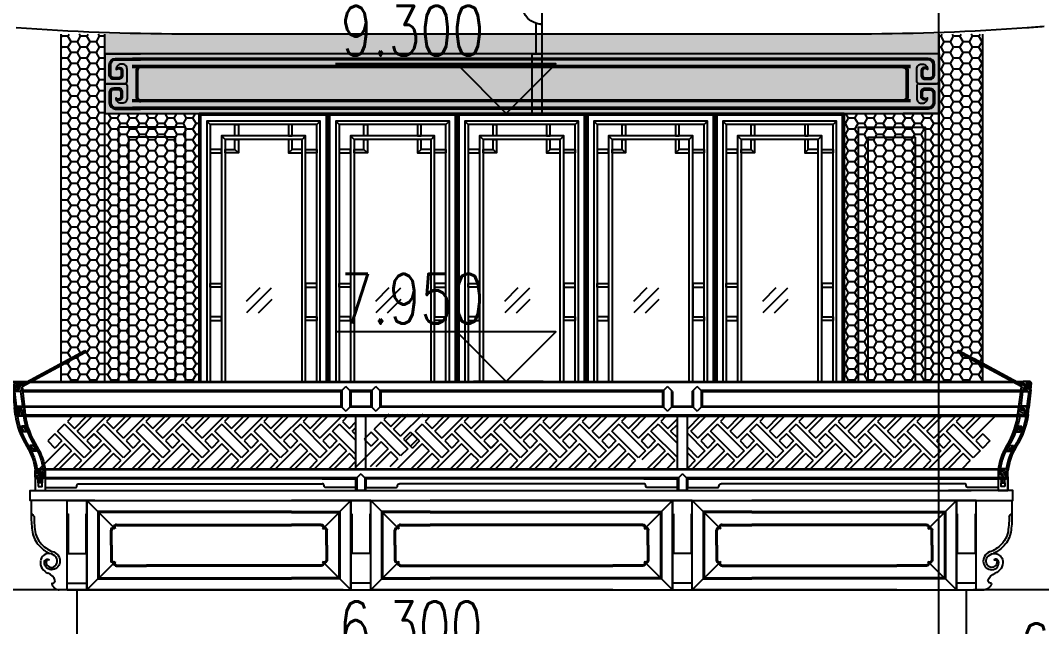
# Model space of a CAD drawing. Extents: x 296441 to 853063, y 459050 to 1117990.
# Drawn here: x 615474 to 620618, y 1089633 to 1092687 of the extents above; entities that cross this region are included whole.
import ezdxf
from ezdxf.xclip import XClip

# ---------------------------------------------------------------- set-up
doc = ezdxf.new("R2010")
doc.units = 0
doc.header["$LTSCALE"] = 1000
doc.header["$XCLIPFRAME"] = 0
doc.linetypes.add('CENTER-1', pattern=[10, 6.25, -1.25, 1.25, -1.25])
doc.linetypes.add('CENTER2', pattern=[28.575, 19.05, -3.175, 3.175, -3.175])
for name, color, linetype in [('00-景观-剖', 6, 'Continuous'), ('95', 95, 'Continuous'), ('E1-TEXT-S-MI$0$A-ANNO-LEVL-TEXT', 255, 'Continuous'), ('E2-E3-ELEV-S$0$A-ELEV-THIN-GRAY', 252, 'Continuous'), ('G-ELEV-S$0$A-ELEV-HEVY', 2, 'Continuous'), ('G-ELEV-S$0$A-ELEV-MEDM', 4, 'Continuous'), ('G-ELEV-S$0$A-ELEV-MEDM-HEVY', 2, 'Continuous'), ('G-ELEV-S$0$A-ELEV-THIN', 144, 'Continuous'), ('G-ELEV-S$0$A-ELEV-THIN-GRAY', 252, 'Continuous'), ('G-ELEV-S$0$A-SECT-PATT', 251, 'Continuous'), ('G-ELEV-S$0$A-SECT-WOOD', 17, 'Continuous'), ('G-ELEV-S$0$LPM540255$0$A-ELEV-MEDM', 4, 'Continuous'), ('G-ELEV-S$0$LPM540255$0$A-ELEV-THIN', 144, 'Continuous'), ('G-ELEV-S$0$LPM540255$0$A-ELEV-THIN-GRAY', 252, 'Continuous'), ('G-ELEV-S$0$LPM540255$0$A-WALL', 1, 'Continuous'), ('G-ELEV-S$0$！！！修改标记', 2, 'Continuous'), ('G-ELEV-S-TEXT$0$A-ANNO-LEVL', 3, 'Continuous'), ('G-ELEV-S-TEXT$0$A-ANNO-LEVL-TEXT', 255, 'Continuous'), ('G-GRID', 8, 'CENTER2'), ('G-XREF', 2, 'Continuous'), ('ZT1_通用--填充---PM、LM、DY、JD', 8, 'Continuous'), ('主框线', 4, 'Continuous'), ('副框内口线', 6, 'Continuous'), ('花格栅', 6, 'Continuous'), ('铝合金花格条', 5, 'Continuous')]:
    doc.layers.add(name, color=color, linetype=linetype)
doc.styles.add('E1-TEXT-S-MI$0$GOA_01_thin_0.75', font='romans.shx', dxfattribs={"width": 0.75, "bigfont": 'hzdx.shx'})
doc.styles.add('G-ELEV-S-TEXT$0$GOA_01_thin_0.75', font='romans.shx', dxfattribs={"width": 0.75, "bigfont": 'hzdx.shx'})
pattern_1 = [(45, (-1061828.83, -137800.72), (7e-15, 113.137085), [4, -76]), (45, (-1061874.09, -137834.66), (7e-15, 113.137085), [8, -72]), (45, (-1061840.15, -137795.06), (7e-15, 113.137085), [4, -76]), (45, (-1061879.745, -137823.345), (7e-15, 113.137085), [4, -76]), (45, (-1061848.63, -137786.576), (7e-15, 113.137085), [4, -76]), (45, (-1061882.57, -137814.86), (7e-15, 113.137085), [4, -76]), (45, (-1061854.29, -137780.92), (7e-15, 113.137085), [4, -76]), (45, (-1061891.06, -137806.375), (7e-15, 113.137085), [4, -44, 4, -28]), (45, (-1061896.715, -137800.72), (7e-15, 113.137085), [8, -40, 4, -28]), (45, (-1061908.03, -137795.06), (7e-15, 113.137085), [4, -12, 4, -32, 4, -24]), (45, (-1061916.514, -137792.23), (7e-15, 113.137085), [4, -16, 8, -52]), (45, (-1061882.57, -137752.634), (7e-15, 113.137085), [4, -76]), (45, (-1061922.17, -137786.576), (7e-15, 113.137085), [4, -20, 4, -52]), (90, (-1061874.09, -137845.97), (-56.5685425, 56.5685425), [11.31368, -101.823405]), (90, (-1061826.004, -137797.89), (-56.5685425, 56.5685425), [22.627416, -90.509669]), (90, (-1061854.29, -137769.605), (-56.5685425, 56.5685425), [5.6568, -107.480285]), (90, (-1061908.03, -137812.03), (-56.5685425, 56.5685425), [16.97056, -96.166525]), (90, (-1061859.946, -137763.95), (-56.5685425, 56.5685425), [28.284272, -84.852813]), (90, (-1061868.43, -137755.463), (-56.5685425, 56.5685425), [16.97056, -96.166525]), (0, (-1061885.4, -137761.12), (56.5685425, 56.5685425), [5.6568, -107.480285]), (0, (-1061859.946, -137826.174), (56.5685425, 56.5685425), [11.31368, -101.823405]), (0, (-1061879.745, -137800.72), (56.5685425, 56.5685425), [11.31368, -101.823405]), (0, (-1061851.46, -137795.06), (56.5685425, 56.5685425), [11.31368, -101.823405]), (0, (-1061876.916, -137775.26), (56.5685425, 56.5685425), [11.31368, -101.823405]), (0, (-1061879.745, -137766.777), (56.5685425, 56.5685425), [16.97056, -96.166525]), (0, (-1061859.946, -137814.86), (56.5685425, 56.5685425), [16.97056, -96.166525]), (0, (-1061854.29, -137803.546), (56.5685425, 56.5685425), [16.97056, -96.166525]), (0, (-1061882.573, -137792.23), (56.5685425, 56.5685425), [16.97056, -96.166525]), (0, (-1061879.745, -137783.747), (56.5685425, 56.5685425), [16.97056, -96.166525]), (71.5650512, (-1061882.573, -137831.83), (56.5685425, 56.5685425), [8.944271, -169.9411664]), (71.5650512, (-1061837.318, -137792.232), (56.5685425, 56.5685425), [35.777088, -143.10835]), (71.5650512, (-1061845.803, -137783.747), (56.5685425, 56.5685425), [35.777088, -143.10835]), (71.5650512, (-1061851.46, -137778.09), (56.5685425, 56.5685425), [35.77712, -53.6, 17.8888, -71.6195182]), (71.5650512, (-1061854.29, -137763.948), (56.5685425, 56.5685425), [8.944271, -169.9411664]), (71.5650512, (-1061925, -137795.06), (56.5685425, 56.5685425), [8.944271, -169.9411664]), (71.5650512, (-1061879.745, -137749.806), (56.5685425, 56.5685425), [17.888544, -160.996894]), (18.4349488, (-1061842.975, -137814.86), (56.5685425, 56.5685425), [17.888544, -160.996894]), (18.4349488, (-1061876.916, -137820.517), (56.5685425, 56.5685425), [17.888544, -160.996894]), (18.4349488, (-1061868.43, -137829.002), (56.5685425, 56.5685425), [8.944271, -169.940894]), (18.4349488, (-1061879.745, -137812.03), (56.5685425, 56.5685425), [26.832816, -152.052622]), (18.4349488, (-1061868.43, -137800.718), (56.5685425, 56.5685425), [17.888544, -160.996894]), (18.4349488, (-1061865.602, -137792.232), (56.5685425, 56.5685425), [17.888544, -160.996894]), (18.4349488, (-1061888.23, -137803.546), (56.5685425, 56.5685425), [8.944271, -169.940894]), (18.4349488, (-1061891.06, -137795.06), (56.5685425, 56.5685425), [8.944271, -169.940894]), (18.4349488, (-1061879.745, -137761.12), (56.5685425, 56.5685425), [8.944271, -169.940894]), (18.4349488, (-1061862.774, -137783.747), (56.5685425, 56.5685425), [8.944271, -169.940894]), (18.4349488, (-1061905.2, -137792.232), (56.5685425, 56.5685425), [26.832816, -152.052622]), (18.4349488, (-1061913.686, -137789.404), (56.5685425, 56.5685425), [17.888544, -160.996894]), (18.4349488, (-1061865.602, -137775.262), (56.5685425, 56.5685425), [8.944, -80.496, 8.944, -80.5014382]), (18.4349488, (-1061893.887, -137780.92), (56.5685425, 56.5685425), [17.888544, -160.996894]), (18.4349488, (-1061896.715, -137772.433), (56.5685425, 56.5685425), [17.888544, -160.996894]), (18.4349488, (-1061919.342, -137783.747), (56.5685425, 56.5685425), [17.888544, -160.996894]), (18.4349488, (-1061902.372, -137766.777), (56.5685425, 56.5685425), [17.888544, -160.996894])]

# ---------------------------------------------------------------- blocks, each defined once
blk = doc.blocks.new('G-ELEV-S$0$LPM540255$0$回纹头1A-E')
at = {"layer": 'G-ELEV-S$0$LPM540255$0$A-ELEV-MEDM'}
for p, q in [((0, 0), (120, 0)), ((0, 0), (0, -200)), ((0, -200), (120, -200))]:
    blk.add_line(p, q, dxfattribs=at)
at = {"layer": 'G-ELEV-S$0$LPM540255$0$A-ELEV-THIN'}
for points in [[(0, -92, 0.414214), (8, -100), (67, -100), (8, -100), (67, -100, 0.414214), (75, -92), (75, -50.4, 0.414214), (59, -34.4), (55, -34.4, 0.427294), (38.5, -52.4, -0.596512), (55, -56), (55, -72, -0.414214), (47, -80), (31, -80, -0.344543), (20, -72), (20, -36, -0.414213), (36, -20), (120, -20)], [(121, -45, 0.414214), (110, -56), (110, -144, 0.414214), (121, -155, 0.414214)], [(0, -108, -0.414214), (8, -100), (67, -100), (8, -100), (67, -100, -0.414214), (75, -108), (75, -149.6, -0.414214), (59, -165.6), (55, -165.6, -0.427294), (38.5, -147.6, 0.596512), (55, -144), (55, -128, 0.414214), (47, -120), (31, -120, 0.344543), (20, -128), (20, -164, 0.414213), (36, -180), (120, -180)]]:
    blk.add_lwpolyline(points, format="xyb", dxfattribs=at)
at = {"layer": 'G-ELEV-S$0$LPM540255$0$A-ELEV-THIN-GRAY'}
for points in [[(38.5, -51.3, -0.720193), (60, -55.4), (60, -72, -0.414214), (47, -85), (31, -85, -0.369393), (15, -72), (15, -36, -0.414213), (36, -15), (120, -15)], [(121, -40, 0.414214), (105, -56), (105, -144, 0.414214), (121, -160)], [(38.5, -148.7, 0.720193), (60, -144.6), (60, -128, 0.414214), (47, -115), (31, -115, 0.369393), (15, -128), (15, -164, 0.414213), (36, -185), (120, -185)]]:
    blk.add_lwpolyline(points, format="xyb", dxfattribs=at)
blk = doc.blocks.new('G-ELEV-S$0$木牛腿1-E2')
at = {"layer": 'G-ELEV-S$0$A-ELEV-MEDM'}
blk.add_lwpolyline([(0, 450), (100, 450), (100, 0), (0, 0)], close=True, dxfattribs=at)
at = {"layer": 'G-ELEV-S$0$A-ELEV-THIN'}
for p, q in [((0, 382.6), (5, 382.6)), ((5, 382.6), (5, 183)), ((100, 382.6), (95, 382.6)), ((95, 382.6), (95, 183)), ((0, 183), (100, 183)), ((0, 33), (100, 33))]:
    blk.add_line(p, q, dxfattribs=at)
blk = doc.blocks.new('G-ELEV-S$0$花饰1-E')
at = {"layer": 'G-ELEV-S$0$A-ELEV-THIN'}
for p, q in [((-166, 265), (-55.1, 154.1)), ((-19.8, 189.5), (-95.3, 265)), ((-5.6, 203.6), (-67, 265)), ((3.7, 265), (29.7, 239)), ((43.8, 224.9), (-90.5, 90.5)), ((29.7, 239), (-5.6, 203.6)), ((43.8, 224.9), (79.2, 189.5)), ((-104.6, 175.4), (-140, 140)), ((-104.6, 175.4), (-69.3, 140)), ((-55.1, 55.1), (79.2, 189.5)), ((-19.8, 189.5), (-55.1, 154.1)), ((58, 140), (93.3, 175.4)), ((93.3, 175.4), (128.7, 140)), ((-140, 140), (-104.6, 104.6)), ((-69.3, 140), (-104.6, 104.6)), ((8.5, 90.5), (43.8, 125.9)), ((43.8, 125.9), (169.7, 0)), ((58, 140), (93.3, 104.6)), ((128.7, 140), (93.3, 104.6)), ((-90.5, 90.5), (-55.1, 55.1)), ((-41, 41), (-5.6, 76.4)), ((-5.6, 76.4), (70.7, 0)), ((8.5, 90.5), (99, 0)), ((-41, 41), (0, 0))]:
    blk.add_line(p, q, dxfattribs=at)
blk = doc.blocks.new('G-ELEV-S$0$芽头1-E')
at = {"layer": 'G-ELEV-S$0$A-ELEV-THIN'}
blk.add_lwpolyline([(170, 50), (0, 50), (0, 5), (150, 5, 0.414214), (160, 15, -0.414214), (170, 25)], format="xyb", dxfattribs=at)
blk = doc.blocks.new('G-ELEV-S$0$结子2-E1')
at = {"layer": 'G-ELEV-S$0$A-ELEV-MEDM'}
for p, q in [((-25, 100), (-25, 25)), ((25, 100), (25, 25))]:
    blk.add_line(p, q, dxfattribs=at)
at = {"layer": 'G-ELEV-S$0$A-ELEV-THIN-GRAY', "color": 8}
for p, q in [((-25, 100), (0, 125)), ((-20, 105), (-20, 20)), ((25, 100), (0, 125)), ((20, 105), (20, 20)), ((-25, 25), (0, 0)), ((25, 25), (0, 0))]:
    blk.add_line(p, q, dxfattribs=at)
blk = doc.blocks.new('G-ELEV-S$0$小脚1-E1')
at = {"layer": 'G-ELEV-S$0$A-ELEV-MEDM'}
for p, q in [((-25, -85), (-25, -25)), ((25, -85), (25, -25)), ((-25, -85), (25, -85))]:
    blk.add_line(p, q, dxfattribs=at)
at = {"layer": 'G-ELEV-S$0$A-ELEV-THIN-GRAY', "ltscale": 0.1}
for p, q in [((0, 0), (-25, -25)), ((0, 0), (25, -25)), ((-20, -20), (-20, -85)), ((20, -20), (20, -85))]:
    blk.add_line(p, q, dxfattribs=at)
blk = doc.blocks.new('G-ELEV-S$0$镶板450-E')
at = {"layer": 'G-ELEV-S$0$A-ELEV-MEDM'}
blk.add_lwpolyline([(300, 0), (0, 0), (0, 450), (300, 450)], dxfattribs=at)
at = {"layer": 'G-ELEV-S$0$A-ELEV-THIN'}
blk.add_lwpolyline([(300, 390), (60, 390), (60, 60), (300, 60)], dxfattribs=at)
at = {"layer": 'G-ELEV-S$0$A-ELEV-THIN', "ltscale": 0.1}
for points in [[(150, 325), (300, 325)], [(125, 225), (125, 300)], [(125, 225), (125, 150)], [(150, 125), (300, 125)]]:
    blk.add_lwpolyline(points, dxfattribs=at)
for centre, start, end in [((135.5, 299.6), 43.2913, 177.9571), ((150.3, 314.5), 91.7994, 226.9566), ((135.5, 150.4), 182.0429, 316.7087), ((150.3, 135.5), 133.0434, 268.2006)]:
    blk.add_arc(centre, 10.5, start, end, dxfattribs=at)
at = {"layer": 'G-ELEV-S$0$A-ELEV-THIN-GRAY', "ltscale": 0.1}
for p, q in [((135, 315), (0, 450)), ((135, 135), (0, 0))]:
    blk.add_line(p, q, dxfattribs=at)
for points in [[(300, 395), (55, 395), (55, 55), (300, 55)], [(150, 330), (300, 330)], [(120, 225), (120, 300)], [(120, 225), (120, 150)], [(150, 120), (300, 120)]]:
    blk.add_lwpolyline(points, dxfattribs=at)
for centre, start, end in [((135, 300), 90, 180), ((150, 315), 90, 180), ((135, 150), 180, 270), ((150, 135), 180, 270)]:
    blk.add_arc(centre, 15, start, end, dxfattribs=at)
blk = doc.blocks.new('G-ELEV-S$0$木牛腿1-E1')
at = {"layer": 'G-ELEV-S$0$A-ELEV-MEDM'}
for p, q in [((-7061.3, -100), (-7061.3, -188.2)), ((-7061.3, -100), (-7061.3, -183.7)), ((-6851.3, -100), (-7061.3, -100)), ((-6851.3, -550), (-6851.3, -100)), ((-7061.3, -167.4), (-7061.3, -167.4)), ((-6851.3, -550), (-6921.3, -550)), ((-6851.3, -550), (-6851.3, -550))]:
    blk.add_line(p, q, dxfattribs=at)
for centre, radius, start, end in [((-6666.3, -190.6), 395, 179.6459, 191.6372), ((-6910, -227.7), 149.5, 196.5578, 225.1977), ((-6910.1, -234.9), 144.4, 223.2207, 245.8458), ((-6957.2, -410.9), 58.6, 173.8547, 250.5784), ((-6971, -411.7), 45.1, 87.7087, 170.9062), ((-6994.8, -519.6), 56.4, 15.8434, 71.3549), ((-6957.2, -500.3), 17.2, 264.1152, 346.871), ((-6916.5, -506.4), 43.9, 194.5171, 263.6929)]:
    blk.add_arc(centre, radius, start, end, dxfattribs=at)
at = {"layer": 'G-ELEV-S$0$A-ELEV-THIN-GRAY'}
for points in [[(-7047.6, -181), (-7047.6, -180.9, 0.045546), (-7039.8, -267.1, 0.097102), (-7015.3, -313.2, 0.132336), (-6956.2, -356.5, 0.076381)], [(-6956.2, -356.5, -0.355172), (-6917, -405.9, -0.371242), (-6952.2, -447.5, -0.520724), (-6994.6, -410.5, -0.601047), (-6971.2, -398.3, 0.447552), (-6986.3, -408.1, 0.457914), (-6955.2, -436.7, 0.505938), (-6936.1, -385.8, 0.175527), (-6969.2, -366.6, 0.232503)]]:
    blk.add_lwpolyline(points, format="xyb", dxfattribs=at)
blk.add_arc((-7067.7, -187.6), 21.2, 18.1847, 72.6099, dxfattribs=at)
blk = doc.blocks.new('G-ELEV-S$0$美人靠550-S')
at = {"layer": 'G-ELEV-S$0$A-SECT-PATT'}
h = blk.add_hatch(dxfattribs=at)
h.set_pattern_fill('木纹01,_O', color=256, scale=20, angle=45)
h.set_pattern_definition(pattern_1)
h.paths.add_polyline_path([(-125.5, 391.7, 0.440455), (-120.6, 388, 0.387362), (-116.1, 383.9), (-84.2, 383.9, 0.387362), (-79.7, 388, 0.439113), (-74.9, 391.7), (-78.3, 426.2, 0.396874), (-83.9, 429.5, 0.281838), (-86.4, 433.5, 0.173664), (-89.4, 433.9), (-89.4, 433.9), (-120, 433.9, 0.509188), (-123.4, 429.4, 0.370651), (-128.9, 426.3)])
h = blk.add_hatch(dxfattribs=at)
h.set_pattern_fill('木纹01,_O', color=256, scale=20, angle=45)
h.set_pattern_definition([(45, (-1061828.83, -137815.72), (7e-15, 113.137085), [4, -76]), (45, (-1061874.09, -137849.66), (7e-15, 113.137085), [8, -72]), (45, (-1061840.15, -137810.06), (7e-15, 113.137085), [4, -76]), (45, (-1061879.745, -137838.345), (7e-15, 113.137085), [4, -76]), (45, (-1061848.63, -137801.576), (7e-15, 113.137085), [4, -76]), (45, (-1061882.57, -137829.86), (7e-15, 113.137085), [4, -76]), (45, (-1061854.29, -137795.92), (7e-15, 113.137085), [4, -76]), (45, (-1061891.06, -137821.375), (7e-15, 113.137085), [4, -44, 4, -28]), (45, (-1061896.715, -137815.72), (7e-15, 113.137085), [8, -40, 4, -28]), (45, (-1061908.03, -137810.06), (7e-15, 113.137085), [4, -12, 4, -32, 4, -24]), (45, (-1061916.514, -137807.23), (7e-15, 113.137085), [4, -16, 8, -52]), (45, (-1061882.57, -137767.634), (7e-15, 113.137085), [4, -76]), (45, (-1061922.17, -137801.576), (7e-15, 113.137085), [4, -20, 4, -52]), (90, (-1061874.09, -137860.97), (-56.5685425, 56.5685425), [11.31368, -101.823405]), (90, (-1061826.004, -137812.89), (-56.5685425, 56.5685425), [22.627416, -90.509669]), (90, (-1061854.29, -137784.605), (-56.5685425, 56.5685425), [5.6568, -107.480285]), (90, (-1061908.03, -137827.03), (-56.5685425, 56.5685425), [16.97056, -96.166525]), (90, (-1061859.946, -137778.95), (-56.5685425, 56.5685425), [28.284272, -84.852813]), (90, (-1061868.43, -137770.463), (-56.5685425, 56.5685425), [16.97056, -96.166525]), (0, (-1061885.4, -137776.12), (56.5685425, 56.5685425), [5.6568, -107.480285]), (0, (-1061859.946, -137841.174), (56.5685425, 56.5685425), [11.31368, -101.823405]), (0, (-1061879.745, -137815.72), (56.5685425, 56.5685425), [11.31368, -101.823405]), (0, (-1061851.46, -137810.06), (56.5685425, 56.5685425), [11.31368, -101.823405]), (0, (-1061876.916, -137790.26), (56.5685425, 56.5685425), [11.31368, -101.823405]), (0, (-1061879.745, -137781.777), (56.5685425, 56.5685425), [16.97056, -96.166525]), (0, (-1061859.946, -137829.86), (56.5685425, 56.5685425), [16.97056, -96.166525]), (0, (-1061854.29, -137818.546), (56.5685425, 56.5685425), [16.97056, -96.166525]), (0, (-1061882.573, -137807.23), (56.5685425, 56.5685425), [16.97056, -96.166525]), (0, (-1061879.745, -137798.747), (56.5685425, 56.5685425), [16.97056, -96.166525]), (71.5650512, (-1061882.573, -137846.83), (56.5685425, 56.5685425), [8.944271, -169.9411664]), (71.5650512, (-1061837.318, -137807.232), (56.5685425, 56.5685425), [35.777088, -143.10835]), (71.5650512, (-1061845.803, -137798.747), (56.5685425, 56.5685425), [35.777088, -143.10835]), (71.5650512, (-1061851.46, -137793.09), (56.5685425, 56.5685425), [35.77712, -53.6, 17.8888, -71.6195182]), (71.5650512, (-1061854.29, -137778.948), (56.5685425, 56.5685425), [8.944271, -169.9411664]), (71.5650512, (-1061925, -137810.06), (56.5685425, 56.5685425), [8.944271, -169.9411664]), (71.5650512, (-1061879.745, -137764.806), (56.5685425, 56.5685425), [17.888544, -160.996894]), (18.4349488, (-1061842.975, -137829.86), (56.5685425, 56.5685425), [17.888544, -160.996894]), (18.4349488, (-1061876.916, -137835.517), (56.5685425, 56.5685425), [17.888544, -160.996894]), (18.4349488, (-1061868.43, -137844.002), (56.5685425, 56.5685425), [8.944271, -169.940894]), (18.4349488, (-1061879.745, -137827.03), (56.5685425, 56.5685425), [26.832816, -152.052622]), (18.4349488, (-1061868.43, -137815.718), (56.5685425, 56.5685425), [17.888544, -160.996894]), (18.4349488, (-1061865.602, -137807.232), (56.5685425, 56.5685425), [17.888544, -160.996894]), (18.4349488, (-1061888.23, -137818.546), (56.5685425, 56.5685425), [8.944271, -169.940894]), (18.4349488, (-1061891.06, -137810.06), (56.5685425, 56.5685425), [8.944271, -169.940894]), (18.4349488, (-1061879.745, -137776.12), (56.5685425, 56.5685425), [8.944271, -169.940894]), (18.4349488, (-1061862.774, -137798.747), (56.5685425, 56.5685425), [8.944271, -169.940894]), (18.4349488, (-1061905.2, -137807.232), (56.5685425, 56.5685425), [26.832816, -152.052622]), (18.4349488, (-1061913.686, -137804.404), (56.5685425, 56.5685425), [17.888544, -160.996894]), (18.4349488, (-1061865.602, -137790.262), (56.5685425, 56.5685425), [8.944, -80.496, 8.944, -80.5014382]), (18.4349488, (-1061893.887, -137795.92), (56.5685425, 56.5685425), [17.888544, -160.996894]), (18.4349488, (-1061896.715, -137787.433), (56.5685425, 56.5685425), [17.888544, -160.996894]), (18.4349488, (-1061919.342, -137798.747), (56.5685425, 56.5685425), [17.888544, -160.996894]), (18.4349488, (-1061902.372, -137781.777), (56.5685425, 56.5685425), [17.888544, -160.996894])])
edge = h.paths.add_edge_path()
edge.add_arc((-110, 299.6), 4.87, 78.6351, 159.9842, ccw=False)
edge.add_arc((-105.7, 305.4), 3.5, 89.6006, 197.5393, ccw=False)
edge.add_line((-105.7, 308.9), (-74.5, 308.9))
edge.add_arc((-74.1, 304.4), 4.52, 63.4349, 95.3983, ccw=False)
edge.add_arc((-74.1, 304.4), 4.52, 0.4755, 63.4349, ccw=False)
edge.add_arc((-68.5, 299.9), 4.74, 16.0219, 102.6093, ccw=False)
edge.add_line((-64, 301.2), (-60.5, 266.7))
edge.add_arc((-64.6, 267.1), 4.11, 259.3329, 354.1606, ccw=False)
edge.add_arc((-69.9, 263.5), 4.52, 270, 354.6979, ccw=False)
edge.add_line((-69.9, 258.9), (-101.8, 258.9))
edge.add_arc((-101.8, 263.5), 4.52, 185.3021, 270, ccw=False)
edge.add_arc((-107, 267.1), 4.11, 185.8394, 280.6671, ccw=False)
edge.add_line((-111.1, 266.7), (-114.6, 301.3))
h = blk.add_hatch(dxfattribs=at)
h.set_pattern_fill('木纹01,_O', color=256, scale=20, angle=45)
h.set_pattern_definition(pattern_1)
edge = h.paths.add_edge_path()
edge.add_arc((-5.1, -16.1), 5, 450, 540, ccw=False)
edge.add_arc((-0.1, -11.1), 5, 450, 540, ccw=False)
edge.add_line((-0.1, -6.1), (29.9, -6.1))
edge.add_arc((29.9, -11.1), 5, 360, 450, ccw=False)
edge.add_arc((34.9, -16.1), 5, 360, 450, ccw=False)
edge.add_line((39.9, -16.1), (39.9, -46.1))
edge.add_arc((34.9, -46.1), 5, 270, 360, ccw=False)
edge.add_arc((29.9, -51.1), 5, 270, 360, ccw=False)
edge.add_line((29.9, -56.1), (-0.1, -56.1))
edge.add_arc((-0.1, -51.1), 5, 180, 270, ccw=False)
edge.add_arc((-5.1, -46.1), 5, 180, 270, ccw=False)
edge.add_line((-10.1, -46.1), (-10.1, -16.1))
h = blk.add_hatch(dxfattribs=at)
h.set_pattern_fill('木纹01,_O', color=256, scale=20, angle=45)
h.set_pattern_definition(pattern_1)
h.paths.add_polyline_path([(4.9, -56.1), (24.9, -56.1), (24.9, -76.1), (4.9, -76.1)])
at = {"layer": 'G-ELEV-S$0$A-ELEV-MEDM', "ltscale": 10}
for p, q in [((-125.5, 391.7), (-114.6, 301.3)), ((-74.9, 391.7), (-64, 301.2)), ((-10, -46.1), (-10, -116.1)), ((39.9, -46.1), (39.9, -116.1)), ((-10, -116.1), (39.9, -116.1))]:
    blk.add_line(p, q, dxfattribs=at)
for points in [[(-111.1, 266.7, 0.109976), (-52.2, 105.8, -0.10801), (-10.1, -16.1, -0.092181)], [(-60.5, 266.7, 0.109976), (-1.6, 105.8, -0.112631), (39.9, -16.1, -0.092181)]]:
    blk.add_lwpolyline(points, format="xyb", dxfattribs=at)
at = {"layer": 'G-ELEV-S$0$A-ELEV-THIN'}
for p, q in [((-77.7, 419.2), (240, 590.6)), ((-76.6, 408.8), (240, 579.8))]:
    blk.add_line(p, q, dxfattribs=at)
at = {"layer": 'G-ELEV-S$0$A-ELEV-THIN', "ltscale": 10}
for p, q in [((-114.4, 383.9), (-105.7, 308.9)), ((-83.8, 383.9), (-75.1, 308.9))]:
    blk.add_line(p, q, dxfattribs=at)
at = {"layer": 'G-ELEV-S$0$A-ELEV-THIN'}
blk.add_lwpolyline([(240, 590.6, -0.630543), (240, 579.8, -0.083605)], format="xyb", dxfattribs=at)
at = {"layer": 'G-ELEV-S$0$A-ELEV-THIN', "ltscale": 10}
for points in [[(-100.1, 258.9, 0.105705), (-42.2, 105.8, -0.099714), (-1.4, -6.2, -0.099714)], [(-69.5, 259, 0.105713), (-11.6, 105.8, -0.103824), (28.7, -6.1, -0.103824)]]:
    blk.add_lwpolyline(points, format="xyb", dxfattribs=at)
at = {"layer": 'G-ELEV-S$0$A-ELEV-THIN'}
blk.add_lwpolyline([(4.9, -96.1), (24.9, -96.1), (24.9, -76.1), (4.9, -76.1)], close=True, dxfattribs=at)
at = {"layer": 'G-ELEV-S$0$A-SECT-PATT'}
for p, q in [((-77.2, 194.2), (-70.8, 209.2)), ((-77.2, 194.1), (-74.1, 209.2)), ((-35.1, 95.3), (-29.4, 111.4)), ((-35.1, 95.2), (-32.3, 111.4))]:
    blk.add_line(p, q, dxfattribs=at)
for centre, radius, start, end in [((-87, 171.1), 45, 40.3004, 57.8567), ((-87, 171.1), 25, 23.1242, 78.3193), ((-87, 171.1), 35, 16.2911, 66.9814), ((-43.9, 74.5), 31.5, 70.1911, 78.5317), ((-43.9, 74.5), 31.5, 16.2911, 66.9814), ((-49.4, 74.2), 46, 11.4758, 53.9272), ((-43.9, 74.5), 22.5, 23.1242, 69.5049)]:
    blk.add_arc(centre, radius, start, end, dxfattribs=at)
at = {"layer": 'G-ELEV-S$0$A-SECT-WOOD'}
for p, q in [((-59.2, 209.2), (-79.6, 209.2)), ((-52.8, 180.9), (-73.4, 180.9)), ((-17.4, 111.4), (-37.2, 111.4)), ((-4, 83.4), (-24.7, 83.4))]:
    blk.add_line(p, q, dxfattribs=at)
for points in [[(-129, 426.3, -0.370651), (-123.4, 429.4, -0.514327), (-120, 433.9), (-88.9, 433.9, -0.140378), (-86.4, 433.5, -0.281838), (-83.9, 429.5, -0.396874), (-78.3, 426.2), (-74.9, 391.7, -0.439113), (-79.7, 388, -0.353554), (-83.8, 383.9), (-116.2, 383.9, -0.387362), (-120.7, 388, -0.439113), (-125.5, 391.7)], [(-114.6, 301.3, -0.370651), (-109.1, 304.4, -0.509188), (-105.7, 308.9), (-74.5, 308.9, -0.140378), (-72.1, 308.5, -0.281838), (-69.6, 304.5, -0.396874), (-64, 301.2), (-60.5, 266.7, -0.439113), (-65.4, 263, -0.387362), (-69.9, 258.9), (-101.8, 258.9, -0.387362), (-106.3, 263, -0.439113), (-111.1, 266.7)], [(-10.1, -16.1, -0.414214), (-5.1, -11.1, -0.414214), (-0.1, -6.1), (29.9, -6.1, -0.414214), (34.9, -11.1, -0.414214), (39.9, -16.1), (39.9, -46.1, -0.414214), (34.9, -51.1, -0.414214), (29.9, -56.1), (-0.1, -56.1, -0.414214), (-5.1, -51.1, -0.414214), (-10.1, -46.1)]]:
    blk.add_lwpolyline(points, format="xyb", close=True, dxfattribs=at)
blk.add_lwpolyline([(4.9, -56.1), (24.9, -56.1), (24.9, -76.1), (4.9, -76.1)], close=True, dxfattribs=at)
for centre, radius, start, end in [((-59.7, 198.7), 22.5, 152.1448, 232.3517), ((-75.3, 190.7), 24.5, 336.6037, 49.1201), ((-11.1, 106.3), 26.6, 168.9729, 239.3662), ((-34.5, 86), 30.6, 355.089, 55.9396)]:
    blk.add_arc(centre, radius, start, end, dxfattribs=at)
blk = doc.blocks.new('G-ELEV-S$0$美人靠1-E')
at = {"layer": 'G-ELEV-S$0$A-ELEV-MEDM', "ltscale": 0.1}
blk.add_lwpolyline([(-115, 508), (-119, 542, -0.370651), (-113, 545, -0.499609), (-110, 550), (-79, 550, -0.140378), (-76, 550, -0.281838), (-74, 546, -0.396874), (-68, 542), (-65, 508), (-50, 398, 0.101584), (8, 222, -0.112631), (50, 100), (50, 0), (0, 0), (0, 100, 0.10801), (-42, 222, -0.101584), (-101, 398)], format="xyb", close=True, dxfattribs=at)
at = {"layer": 'G-ELEV-S$0$A-ELEV-THIN'}
for p, q in [((-68, 535), (170, 663.5)), ((-67, 525), (170, 652.3))]:
    blk.add_line(p, q, dxfattribs=at)
at = {"layer": 'G-ELEV-S$0$A-ELEV-THIN', "ltscale": 0.1}
blk.add_line((170, 663.5), (170, 652.3), dxfattribs=at)
blk = doc.blocks.new('G-ELEV-S$0$xieshan-1')
at = {"layer": 'G-ELEV-S$0$A-ELEV-MEDM-HEVY'}
blk.add_line((-598.2, -1890), (2821.8, -1890), dxfattribs=at)
for centre, start, end in [((-570.7, 10013.9), 265.42348, 265.83848), ((-571.1, 10013.9), 265.83848, 269.8694), ((2794.7, 10013.9), 270.1306, 274.16152)]:
    blk.add_arc(centre, 11903.9, start, end, dxfattribs=at)
blk = doc.blocks.new('20191016165059')
at = {"layer": '00-景观-剖', "ltscale": 0.04}
blk.add_lwpolyline([(-25, 435, -1), (-25, 635), (-25, 435)], format="xyb", dxfattribs=at)
at = {"layer": '00-景观-剖'}
blk.add_lwpolyline([(-25, 435), (-25, 285), (-55, 285), (-55, 439.6)], dxfattribs=at)
blk.add_lwpolyline([(-55, 439.6, 0.076321), (-25, 435)], format="xyb", dxfattribs=at)
blk.add_lwpolyline([(-75, -10), (-75, 280, -0.414214), (-70, 285), (-25, 285), (-25, -15), (-70, -15, -0.414214)], format="xyb", close=True, dxfattribs=at)
blk = doc.blocks.new('单层玻璃')
at = {"layer": '95'}
for p, q in [((-1.217, -0.085), (0.085, 1.217)), ((-1.183, -1.183), (1.183, 1.183)), ((-0.085, -1.217), (1.217, 0.085))]:
    blk.add_line(p, q, dxfattribs=at)
blk = doc.blocks.new('*U2006')
at = {"color": 8}
for p, q in [((56, -306), (39, -289)), ((594, -306), (611, -289)), ((56, -2094), (39, -2111)), ((594, -2094), (611, -2111))]:
    blk.add_line(p, q, dxfattribs=at)
at = {"color": 2, "ltscale": 250}
blk.add_lwpolyline([(56, -2094), (594, -2094), (594, -306), (56, -306)], close=True, dxfattribs=at)
at = {"layer": '主框线'}
blk.add_lwpolyline([(8, -2142), (642, -2142), (642, -258), (8, -258)], close=True, dxfattribs=at)
at = {"layer": '副框内口线', "linetype": 'CENTER-1', "ltscale": 40}
for points in [[(650, -2150), (0, -2150), (0, -250), (650, -250)], [(0, -2150), (650, -2150), (650, -250), (0, -250)]]:
    blk.add_lwpolyline(points, close=True, dxfattribs=at)
at = {"layer": '花格栅', "color": 6, "ltscale": 250}
blk.add_lwpolyline([(39, -2111), (611, -2111), (611, -289), (39, -289)], close=True, dxfattribs=at)
at = {"layer": '铝合金花格条'}
for p, q in [((113, -1125), (113, -1275)), ((537, -1125), (537, -1275))]:
    blk.add_line(p, q, dxfattribs=at)
for points in [[(181, -306), (199, -306), (199, -363), (181, -363)], [(469, -306), (451, -306), (451, -363), (469, -363)], [(113, -2037), (537, -2037), (537, -363), (113, -363)], [(131, -2019), (519, -2019), (519, -381), (131, -381)], [(56, -431), (56, -449), (113, -449), (113, -431)], [(594, -431), (594, -449), (537, -449), (537, -431)], [(113, -1125), (56, -1125), (56, -1107), (113, -1107)], [(537, -1125), (594, -1125), (594, -1107), (537, -1107)], [(113, -1275), (56, -1275), (56, -1293), (113, -1293)], [(537, -1275), (594, -1275), (594, -1293), (537, -1293)], [(56, -1969), (56, -1951), (113, -1951), (113, -1969)], [(594, -1969), (594, -1951), (537, -1951), (537, -1969)], [(181, -2094), (199, -2094), (199, -2037), (181, -2037)], [(469, -2094), (451, -2094), (451, -2037), (469, -2037)]]:
    blk.add_lwpolyline(points, close=True, dxfattribs=at)
for points in [[(131, -381), (113, -363)], [(199, -449), (181, -431), (181, -381), (199, -381), (199, -449), (131, -449), (131, -431), (181, -431)], [(451, -449), (469, -431), (469, -381), (451, -381), (451, -449), (519, -449), (519, -431), (469, -431)], [(519, -381), (537, -363)], [(199, -1951), (181, -1969), (181, -2019), (199, -2019), (199, -1951), (131, -1951), (131, -1969), (181, -1969)], [(451, -1951), (469, -1969), (469, -2019), (451, -2019), (451, -1951), (519, -1951), (519, -1969), (469, -1969)]]:
    blk.add_lwpolyline(points, dxfattribs=at)
at = {"layer": '铝合金花格条', "elevation": -0.1}
for points in [[(131, -2019), (113, -2037)], [(519, -2019), (537, -2037)]]:
    blk.add_lwpolyline(points, dxfattribs=at)
at = {"extrusion": (0, 0, -1), "xscale": -52.5, "yscale": 52.5, "zscale": -52.5}
blk.add_blockref('单层玻璃', (-303.7, -1190.5), dxfattribs=at)
blk = doc.blocks.new('20200327094425')
at = {"ltscale": 1000}
blk.add_lwpolyline([(0, -1900), (3250, -1900), (3250, 0), (0, 0)], close=True, dxfattribs=at)
for p in [(0, 250), (650, 250), (1300, 250), (1950, 250), (2600, 250)]:
    blk.add_blockref('*U2006', p, dxfattribs=at)
blk = doc.blocks.new('G-ELEV-S')
at = {"layer": 'ZT1_通用--填充---PM、LM、DY、JD', "ltscale": 1000}
h = blk.add_hatch(dxfattribs=at)
h.set_pattern_fill('HONEY', color=256, scale=20)
h.set_pattern_definition([(0, (620138.48, 1031950.239), (47.625, 27.4963), [31.75, -63.5]), (120, (620138.48, 1031950.239), (-47.6249943, 27.49630986), [31.75, -63.5]), (60, (620138.48, 1031950.239), (5.7e-06, 54.99260986), [-63.5, 31.75])])
h.paths.add_polyline_path([(-2.8, 7950), (-222.8, 7950), (-222.8, 9700), (-2.8, 9700)])
h = blk.add_hatch(dxfattribs=at)
h.set_pattern_fill('HONEY', color=256, scale=20)
h.set_pattern_definition([(0, (615858.48, 1033300.239), (47.625, 27.4963), [31.75, -63.5]), (120, (615858.48, 1033300.239), (-47.6249943, 27.49630986), [31.75, -63.5]), (60, (615858.48, 1033300.239), (5.7e-06, 54.99260986), [-63.5, 31.75])])
h.paths.add_polyline_path([(-2.8, 9300), (4200, 9300), (4200, 9700), (-2.8, 9700)])
h = blk.add_hatch(dxfattribs=at)
h.set_pattern_fill('HONEY', color=256, scale=20)
h.set_pattern_definition([(0, (615678.48, 1031950.239), (47.625, 27.4963), [31.75, -63.5]), (120, (615678.48, 1031950.239), (-47.6249943, 27.49630986), [31.75, -63.5]), (60, (615678.48, 1031950.239), (5.7e-06, 54.99260986), [-63.5, 31.75])])
h.paths.add_polyline_path([(4420, 9700), (4200, 9700), (4200, 7950), (4420, 7950)])
h = blk.add_hatch(dxfattribs=at)
h.set_pattern_fill('HONEY', color=256, scale=20)
h.set_pattern_definition([(0, (620048.48, 1031950.239), (47.625, 27.4963), [31.75, -63.5]), (120, (620048.48, 1031950.239), (-47.6249943, 27.49630986), [31.75, -63.5]), (60, (620048.48, 1031950.239), (5.7e-06, 54.99260986), [-63.5, 31.75])])
h.paths.add_polyline_path([(-2.8, 7950), (475, 7950), (475, 9300), (-2.8, 9300)])
h = blk.add_hatch(dxfattribs=at)
h.set_pattern_fill('HONEY', color=256, scale=20)
h.set_pattern_definition([(0, (615858.48, 1031950.239), (47.625, 27.4963), [31.75, -63.5]), (120, (615858.48, 1031950.239), (-47.6249943, 27.49630986), [31.75, -63.5]), (60, (615858.48, 1031950.239), (5.7e-06, 54.99260986), [-63.5, 31.75])])
h.paths.add_polyline_path([(4200, 7950), (3725, 7950), (3725, 9300), (4200, 9300)])
at = {"layer": 'E2-E3-ELEV-S$0$A-ELEV-THIN-GRAY', "ltscale": 0.1}
for points in [[(403.7, 7950), (403.7, 9231.5), (67.1, 9231.5), (67.1, 7950)], [(3793.5, 7950), (3793.5, 9231.5), (4130, 9231.5), (4130, 7950)], [(353.7, 7950), (353.7, 9181.5), (117.1, 9181.5), (117.1, 7950)], [(3843.5, 7950), (3843.5, 9181.5), (4080, 9181.5), (4080, 7950)]]:
    blk.add_lwpolyline(points, dxfattribs=at)
at = {"layer": 'G-ELEV-S$0$A-ELEV-HEVY'}
for p, q in [((1096.6, 9700), (3700, 9700)), ((-140, 6900), (-140, 4340)), ((4340, 6900), (4340, 4200))]:
    blk.add_line(p, q, dxfattribs=at)
at = {"layer": 'G-ELEV-S$0$A-ELEV-HEVY', "ltscale": 0.1}
for p, q in [((4390, 7400), (-165, 7400)), ((4390, 7350), (-190, 7350)), ((4390, 6900), (-190, 6900))]:
    blk.add_line(p, q, dxfattribs=at)
for points in [[(-50, 7350), (-50, 7350), (-375, 7350), (-375, 7400), (-50, 7400)], [(4250, 7350), (4250, 7350), (4575, 7350), (4575, 7400), (4250, 7400)]]:
    blk.add_lwpolyline(points, dxfattribs=at)
at = {"layer": 'G-ELEV-S$0$A-ELEV-MEDM'}
for p, q in [((-222.8, 7950), (-222.8, 9700)), ((-2.8, 7950), (-2.8, 9700)), ((4200, 7950), (4200, 9700)), ((4420.1, 7950), (4420.1, 9700)), ((-2.8, 9600), (4200, 9600)), ((4629, 7950), (-426, 7950)), ((1190, 7900), (-413.9, 7900)), ((1070, 7900), (970, 7900)), ((2810, 7900), (1390, 7900)), ((2960, 7900), (2860, 7900)), ((4614, 7900), (3010, 7900)), ((1190, 7825), (-403.7, 7825)), ((1340, 7825), (1240, 7825)), ((2810, 7825), (1390, 7825)), ((2960, 7825), (2860, 7825)), ((2960, 7825), (2860, 7825)), ((4604.9, 7825), (3010, 7825)), ((4599.4, 7775), (-396.7, 7775)), ((1265, 7510), (1265, 7775)), ((1315, 7510), (1315, 7775)), ((2885, 7510), (2885, 7775)), ((2935, 7510), (2935, 7775)), ((4501.3, 7510), (-301.3, 7510)), ((1265, 7460), (-300, 7460)), ((1315, 7460), (2885, 7460)), ((2935, 7460), (4500.1, 7460)), ((210, 7350), (940, 7350)), ((1640, 7350), (2560, 7350)), ((3990, 7350), (3260, 7350)), ((-50, 6900), (-160, 6900)), ((210, 6900), (940, 6900)), ((1640, 6900), (2560, 6900)), ((3990, 6900), (3260, 6900)), ((4250, 6900), (4360, 6900))]:
    blk.add_line(p, q, dxfattribs=at)
at = {"layer": 'G-ELEV-S$0$A-ELEV-THIN'}
for p, q in [((-130, 7460), (1095, 7460)), ((1485, 7460), (2715, 7460)), ((3105, 7460), (4330.1, 7460)), ((-130, 7435), (1095.1, 7435)), ((1485, 7435), (2715, 7435)), ((4330.1, 7435), (3105, 7435)), ((940, 7290), (210, 7290)), ((2560, 7290), (1640, 7290)), ((3260, 7290), (3990, 7290)), ((210, 6960), (940, 6960)), ((1640, 6960), (2560, 6960)), ((3990, 6960), (3260, 6960))]:
    blk.add_line(p, q, dxfattribs=at)
at = {"layer": 'G-ELEV-S$0$A-ELEV-THIN', "ltscale": 0.1}
for p, q in [((210, 7225), (940, 7225)), ((1640, 7225), (2560, 7225)), ((3990, 7225), (3260, 7225)), ((940, 7025), (210, 7025)), ((2560, 7025), (1640, 7025)), ((3260, 7025), (3990, 7025))]:
    blk.add_line(p, q, dxfattribs=at)
at = {"layer": 'G-ELEV-S$0$A-ELEV-THIN-GRAY', "ltscale": 0.1}
for p, q in [((-419.9, 7945), (4620.6, 7945)), ((-414.6, 7905), (1195, 7905)), ((965, 7905), (1075, 7905)), ((1385, 7905), (2815, 7905)), ((2855, 7905), (2965, 7905)), ((3005, 7905), (4614.6, 7905)), ((-403, 7820), (1195, 7820)), ((1235, 7820), (1345, 7820)), ((1385, 7820), (2815, 7820)), ((2855, 7820), (2965, 7820)), ((2855, 7820), (2965, 7820)), ((3005, 7820), (4604.3, 7820)), ((-397.5, 7780), (4600.2, 7780)), ((-300.6, 7505), (4500.6, 7505)), ((-300, 7465), (1270, 7465)), ((1310, 7465), (2890, 7465)), ((2930, 7465), (4500.1, 7465)), ((940, 7295), (210, 7295)), ((2560, 7295), (1640, 7295)), ((3260, 7295), (3990, 7295)), ((210, 7230), (940, 7230)), ((1640, 7230), (2560, 7230)), ((3990, 7230), (3260, 7230)), ((940, 7020), (210, 7020)), ((2560, 7020), (1640, 7020)), ((3260, 7020), (3990, 7020)), ((210, 6955), (940, 6955)), ((1640, 6955), (2560, 6955)), ((3990, 6955), (3260, 6955))]:
    blk.add_line(p, q, dxfattribs=at)
at = {"layer": 'G-ELEV-S$0$LPM540255$0$A-ELEV-THIN'}
for p, q in [((140, 9570), (4060, 9570)), ((141.5, 9532.5), (4061.5, 9532.5)), ((141.5, 9367.5), (4061.5, 9367.5)), ((140, 9330), (4060, 9330)), ((4200, 9300), (-2.8, 9300)), ((475, 9300), (475, 7950)), ((3725, 9300, 0), (3725, 7950, 0))]:
    blk.add_line(p, q, dxfattribs=at)
at = {"layer": 'G-ELEV-S$0$LPM540255$0$A-ELEV-THIN-GRAY'}
for p, q in [((140, 9577.5), (4060, 9577.5)), ((141.5, 9540), (4061.5, 9540)), ((140, 9322.5), (4060, 9322.5)), ((141.5, 9360), (4061.5, 9360))]:
    blk.add_line(p, q, dxfattribs=at)
at = {"ltscale": 50, "xscale": -1}
blk.add_blockref('20191016165059', (1972.5, 9315), dxfattribs=at)
at = {"ltscale": 1000}
ref = blk.add_blockref('20200327094425', (3725, 9300, 0), dxfattribs=dict(at, xscale=-1))
XClip(ref).set_block_clipping_path([(-0.0000000002, -1349.9997301751), (3250.0140406633, 0)])
for name, p in [('G-ELEV-S$0$美人靠1-E', (-350, 7400)), ('G-ELEV-S$0$结子2-E1', (1215, 7800)), ('G-ELEV-S$0$结子2-E1', (1365, 7800)), ('G-ELEV-S$0$结子2-E1', (2835, 7800)), ('G-ELEV-S$0$结子2-E1', (2985, 7800)), ('G-ELEV-S$0$小脚1-E1', (1290, 7485)), ('G-ELEV-S$0$小脚1-E1', (2910, 7485))]:
    blk.add_blockref(name, p)
at = {"layer": 'G-ELEV-S$0$A-ELEV-MEDM'}
for name, p in [('G-ELEV-S$0$美人靠550-S', (-340, 7516)), ('G-ELEV-S$0$木牛腿1-E2', (-190, 6900)), ('G-ELEV-S$0$木牛腿1-E2', (1240, 6900)), ('G-ELEV-S$0$木牛腿1-E2', (2860, 6900))]:
    blk.add_blockref(name, p, dxfattribs=at)
at = {"layer": 'G-ELEV-S$0$A-ELEV-MEDM', "xscale": -1}
for name, p in [('G-ELEV-S$0$美人靠550-S', (4540, 7516)), ('G-ELEV-S$0$木牛腿1-E2', (4390, 6900))]:
    blk.add_blockref(name, p, dxfattribs=at)
at = {"layer": 'G-ELEV-S$0$A-ELEV-MEDM', "extrusion": (0, 0, -1)}
ref = blk.add_blockref('G-ELEV-S$0$木牛腿1-E1', (-6691.3, 7450), dxfattribs=dict(at, xscale=-1, zscale=-1))
XClip(ref).set_block_clipping_path([(-7116.0124632946, -550.0011574014), (-6881.3312210036, -100.0011849257)])
ref = blk.add_blockref('G-ELEV-S$0$木牛腿1-E1', (2491.3, 7450), dxfattribs=dict(at, zscale=-1))
XClip(ref).set_block_clipping_path([(-7116.0124632946, -550.0011574014), (-6881.3312210036, -100.0011849257)])
at = {"layer": 'G-ELEV-S$0$A-ELEV-MEDM-HEVY'}
blk.add_blockref('G-ELEV-S$0$xieshan-1', (988.2, 11590), dxfattribs=at)
at = {"layer": 'G-ELEV-S$0$A-ELEV-THIN'}
for name, p in [('G-ELEV-S$0$花饰1-E', (-119, 7510)), ('G-ELEV-S$0$花饰1-E', (79, 7510)), ('G-ELEV-S$0$花饰1-E', (277, 7510)), ('G-ELEV-S$0$花饰1-E', (475, 7510)), ('G-ELEV-S$0$花饰1-E', (673, 7510)), ('G-ELEV-S$0$花饰1-E', (871, 7510)), ('G-ELEV-S$0$花饰1-E', (1069, 7510)), ('G-ELEV-S$0$花饰1-E', (1567, 7510)), ('G-ELEV-S$0$花饰1-E', (1765, 7510)), ('G-ELEV-S$0$花饰1-E', (1963, 7510)), ('G-ELEV-S$0$花饰1-E', (2160.9, 7510)), ('G-ELEV-S$0$花饰1-E', (2358.9, 7510)), ('G-ELEV-S$0$花饰1-E', (2556.9, 7510)), ('G-ELEV-S$0$花饰1-E', (2764.4, 7519.5)), ('G-ELEV-S$0$花饰1-E', (3170.9, 7510)), ('G-ELEV-S$0$花饰1-E', (3368.9, 7510)), ('G-ELEV-S$0$花饰1-E', (3566.9, 7510)), ('G-ELEV-S$0$花饰1-E', (3764.9, 7510)), ('G-ELEV-S$0$花饰1-E', (3962.9, 7510)), ('G-ELEV-S$0$花饰1-E', (4160.8, 7510)), ('G-ELEV-S$0$花饰1-E', (4358.8, 7510)), ('G-ELEV-S$0$芽头1-E', (-300, 7410)), ('G-ELEV-S$0$芽头1-E', (1315, 7410)), ('G-ELEV-S$0$芽头1-E', (2935, 7410))]:
    blk.add_blockref(name, p, dxfattribs=at)
ref = blk.add_blockref('G-ELEV-S$0$花饰1-E', (1267, 7510), dxfattribs=at)
XClip(ref).set_block_clipping_path([(-274.1890500183, 0.0000000031), (-1.9469534937, 264.9999999985)])
ref = blk.add_blockref('G-ELEV-S$0$花饰1-E', (1369, 7510), dxfattribs=at)
XClip(ref).set_block_clipping_path([(-53.9570547633, 0.0000000055), (125.4125837546, 265.0000000043)])
ref = blk.add_blockref('G-ELEV-S$0$花饰1-E', (2972.9, 7510), dxfattribs=at)
XClip(ref).set_block_clipping_path([(-37.8778078047, 0.0000000191), (238.9532643673, 265.0000000031)])
at = {"layer": 'G-ELEV-S$0$A-ELEV-THIN', "xscale": -1}
for p in [(1265, 7410), (2885, 7410), (4500.1, 7410)]:
    blk.add_blockref('G-ELEV-S$0$芽头1-E', p, dxfattribs=at)
at = {"layer": 'G-ELEV-S$0$LPM540255$0$A-WALL', "yscale": 1.500000000000582, "zscale": 1.500000000000582}
for p, xscale in [((-2.8, 9600), 1.500000000000582), ((4200, 9600), -1.500000000000582)]:
    blk.add_blockref('G-ELEV-S$0$LPM540255$0$回纹头1A-E', p, dxfattribs=dict(at, xscale=xscale))
at = {"layer": 'G-ELEV-S$0$！！！修改标记'}
for p in [(-90, 6900), (1340, 6900), (2960, 6900)]:
    blk.add_blockref('G-ELEV-S$0$镶板450-E', p, dxfattribs=at)
at = {"layer": 'G-ELEV-S$0$！！！修改标记', "xscale": -1}
for p in [(1240, 6900), (2860, 6900), (4290, 6900)]:
    blk.add_blockref('G-ELEV-S$0$镶板450-E', p, dxfattribs=at)
blk = doc.blocks.new('G-ELEV-S-TEXT')
at = {"layer": 'G-ELEV-S-TEXT$0$A-ANNO-LEVL'}
for p, q in [((-1991.9, 9300), (-2341.9, 9300)), ((-1991.9, 7950), (-2341.9, 7950))]:
    blk.add_line(p, q, dxfattribs=at)
for points in [[(-2427, 9550), (-2177, 9300), (-1927, 9550), (-3036.8, 9550)], [(-2427, 8200), (-2177, 7950), (-1927, 8200), (-3036.8, 8200)]]:
    blk.add_lwpolyline(points, dxfattribs=at)
at = {"layer": 'G-ELEV-S-TEXT$0$A-ANNO-LEVL-TEXT', "linetype": 'Continuous', "style": 'G-ELEV-S-TEXT$0$GOA_01_thin_0.75', "width": 0.75}
for s, p in [('9.300', (-3011.2, 9591.9)), ('7.950', (-3011.2, 8241.9)), ('6.300', (-3020.2, 6591.9))]:
    blk.add_text(s, height=250, dxfattribs=at).set_placement(p)

msp = doc.modelspace()

# ---------------------------------------------------------------- linework, layer by layer
at = {"layer": 'G-GRID'}
for p, q in [((620098.5, 1092818.1, 0), (620098.5, 1072018.1, 5.4)), ((674249.9, 1089818.1, 5.4), (592333.1, 1089818.1, 5.4))]:
    msp.add_line(p, q, dxfattribs=at)

# ---------------------------------------------------------------- block references
at = {"layer": 'G-XREF'}
ref = msp.add_blockref('G-ELEV-S-TEXT', (620098.5, 1082918.1, 5.4), dxfattribs=at)
XClip(ref).set_block_clipping_path([(-12189.8261097224, -400.0000000002), (765.0036919921, 12300)])
at = {"layer": 'G-XREF', "xscale": -1}
msp.add_blockref('G-ELEV-S', (620098.5, 1082918.1, 5.4), dxfattribs=at)

# ---------------------------------------------------------------- texts
at = {"layer": 'E1-TEXT-S-MI$0$A-ANNO-LEVL-TEXT', "style": 'E1-TEXT-S-MI$0$GOA_01_thin_0.75', "width": 0.75}
msp.add_text('6.100', height=250, dxfattribs=at).set_placement((620503.2, 1089398.2, 5.4))

doc.saveas('drawing.dxf')
